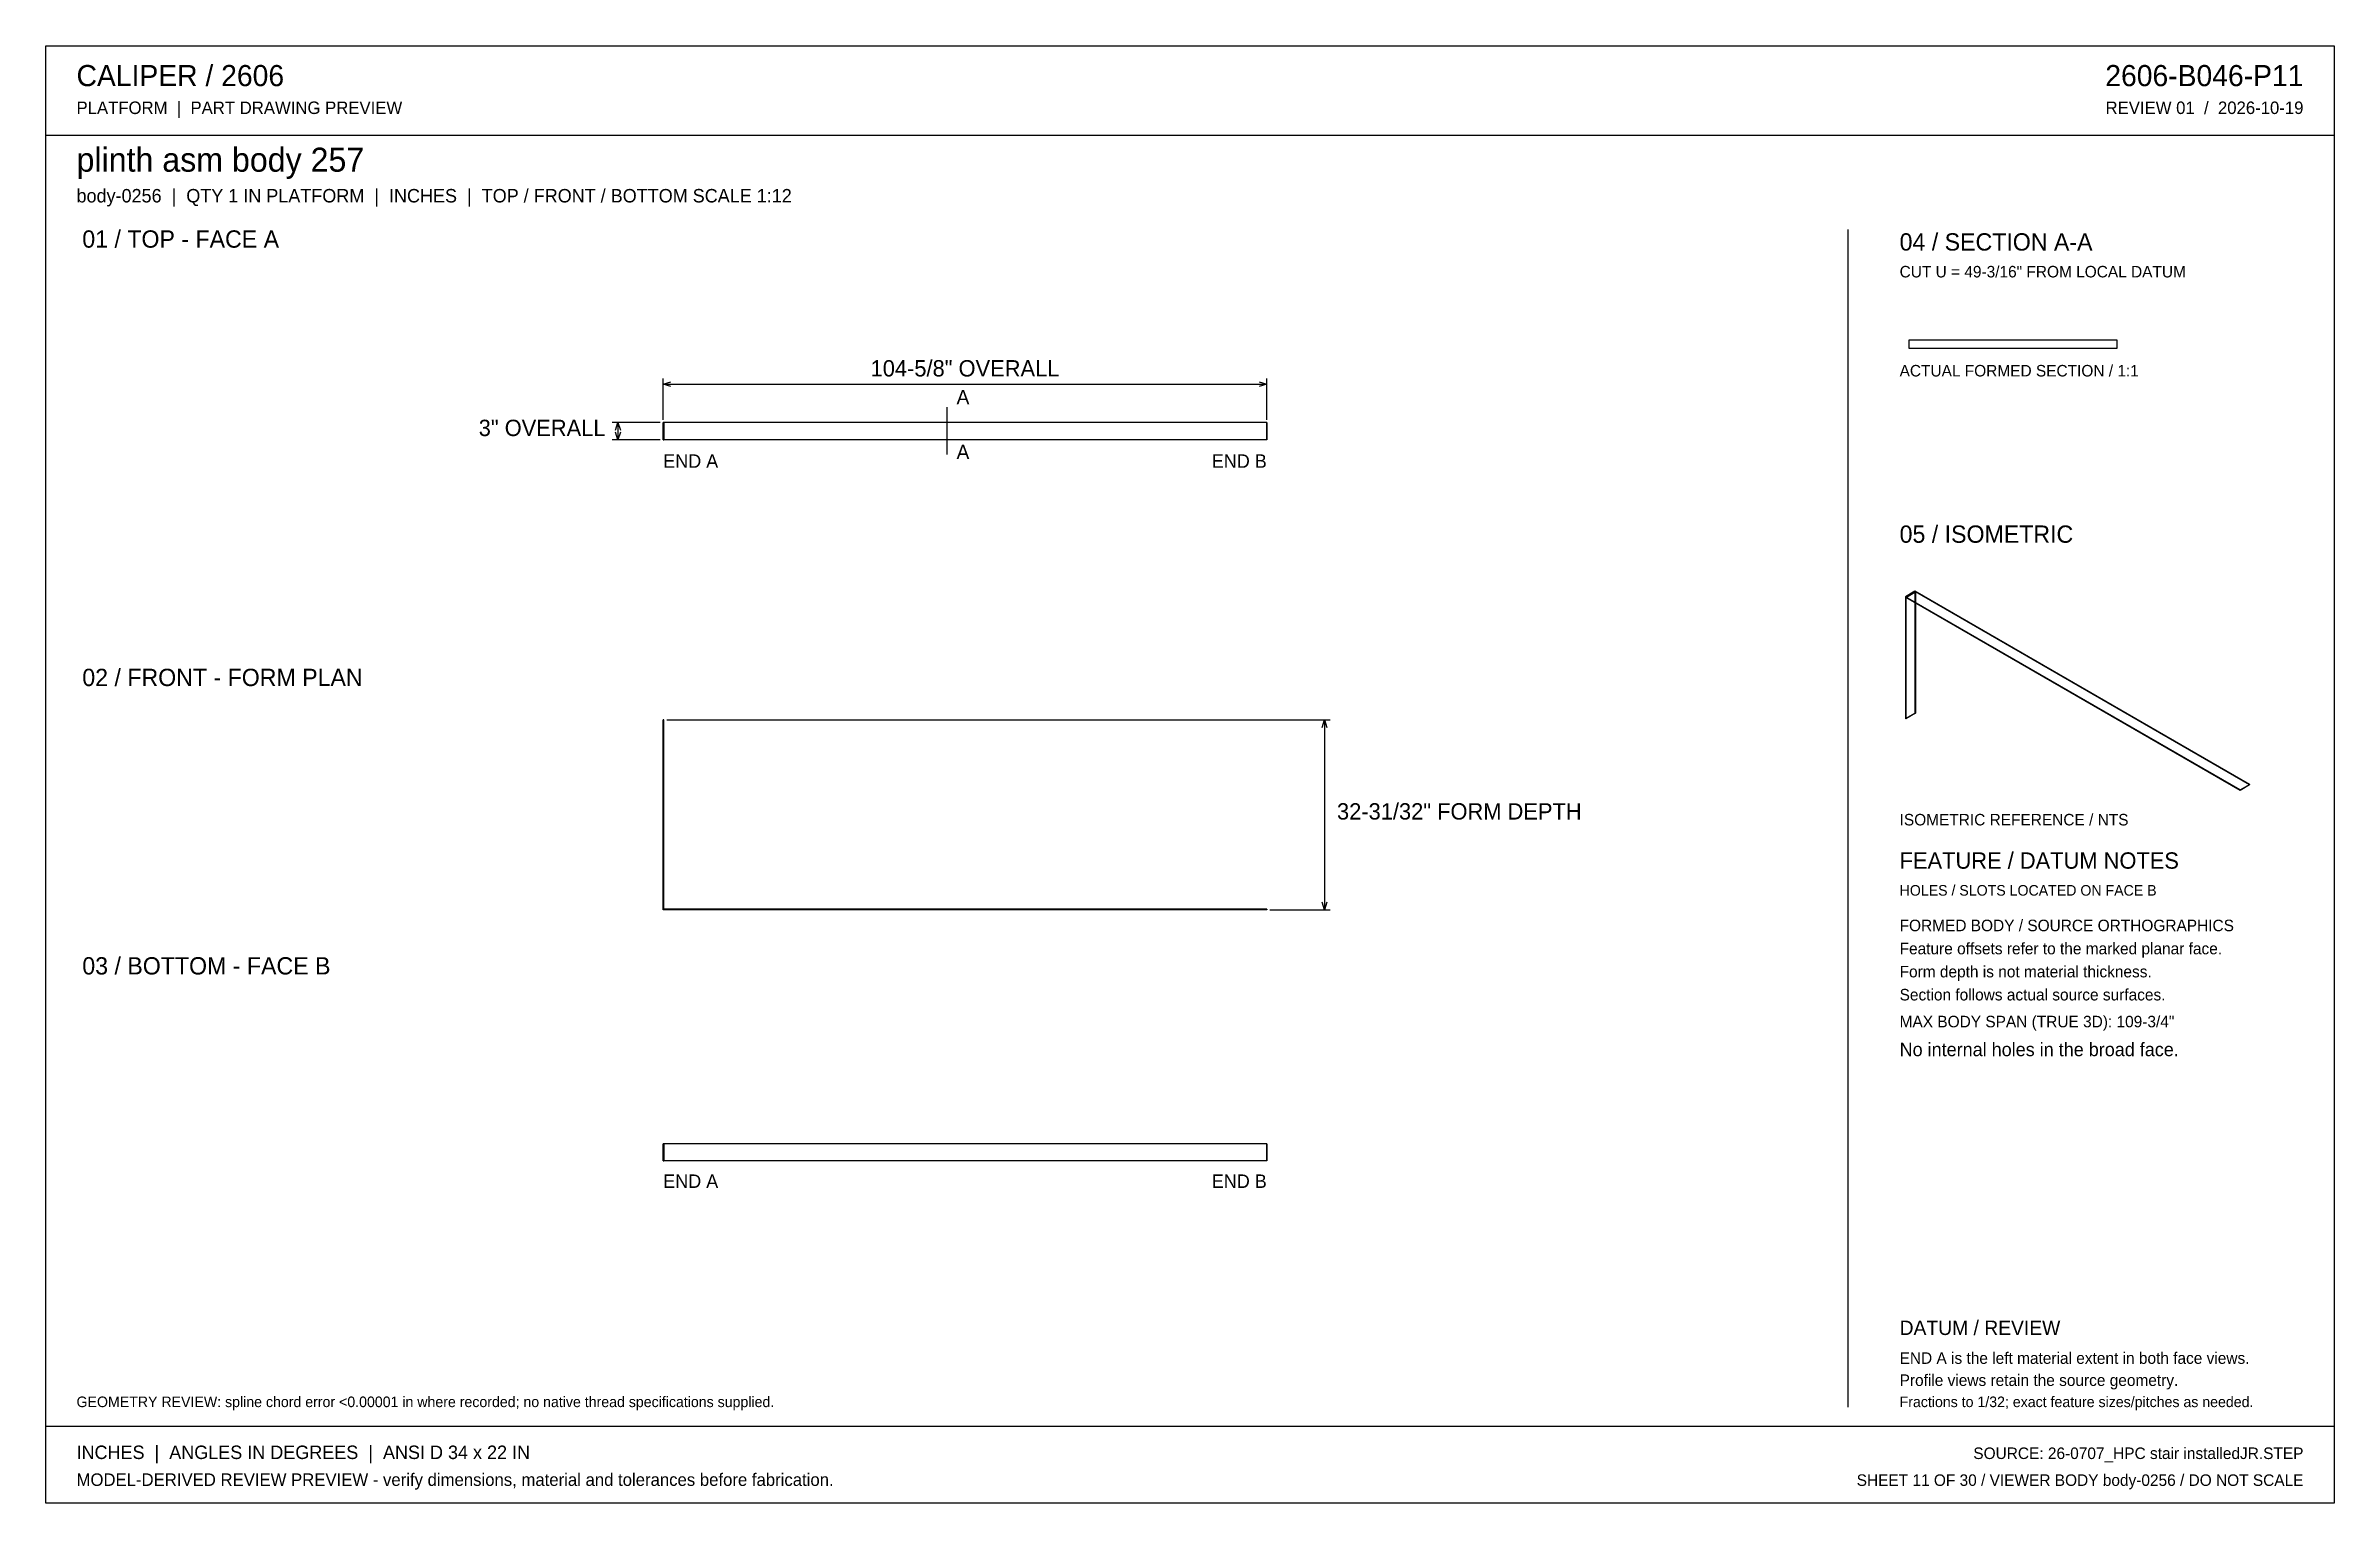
# Model space of a CAD drawing. Header units: inches. Extents: x 6 to 402, y 6 to 258.
import ezdxf
from ezdxf.enums import TextEntityAlignment as Align

# ---------------------------------------------------------------- set-up
doc = ezdxf.new("R2010")
doc.units = ezdxf.units.IN
doc.header["$MEASUREMENT"] = 0

msp = doc.modelspace()

# ---------------------------------------------------------------- linework, layer by layer
at = {"layer": 'ANNOTATION'}
for p, q in [((112.69, 193.5), (112.69, 200.67)), ((112.69, 199.67), (114.02, 200.08)), ((112.69, 199.67), (217.31, 199.67)), ((114.02, 199.25), (112.69, 199.67)), ((215.98, 200.08), (217.31, 199.67)), ((217.31, 199.67), (215.98, 199.25)), ((217.31, 193.5), (217.31, 200.67)), ((161.86, 195.67), (161.86, 187.5)), ((112.19, 193), (103.85, 193)), ((104.44, 191.67), (104.85, 193)), ((104.85, 190), (104.44, 191.33)), ((104.85, 193), (104.85, 190)), ((104.85, 193), (105.27, 191.67)), ((105.27, 191.33), (104.85, 190)), ((112.19, 190), (103.85, 190)), ((113.31, 141.5), (228.31, 141.5)), ((226.9, 140.17), (227.31, 141.5)), ((227.31, 141.5), (227.31, 108.54)), ((227.31, 141.5), (227.73, 140.17)), ((217.81, 108.54), (228.31, 108.54)), ((227.31, 108.54), (226.9, 109.87)), ((227.73, 109.87), (227.31, 108.54))]:
    msp.add_line(p, q, dxfattribs=at)
at = {"layer": 'OUTLINE'}
for p, q in [((5.67, 258.33), (402.33, 258.33)), ((5.67, 5.67), (5.67, 258.33)), ((402.33, 258.33), (402.33, 5.67)), ((5.67, 242.83), (402.33, 242.83)), ((318, 226.5), (318, 22.33)), ((328.67, 207.33), (364.67, 207.33)), ((328.67, 205.83), (328.67, 207.33)), ((364.67, 207.33), (364.67, 205.83)), ((364.67, 205.83), (328.67, 205.83)), ((112.69, 193), (112.69, 190)), ((112.69, 190), (112.69, 193)), ((112.69, 193), (112.81, 193)), ((217.31, 193), (112.69, 193)), ((112.81, 193), (112.69, 193)), ((112.81, 190), (112.81, 193)), ((112.81, 193), (112.81, 190)), ((217.31, 193), (112.81, 193)), ((217.31, 190), (217.31, 193)), ((217.31, 193), (217.31, 190)), ((112.69, 190), (112.81, 190)), ((217.31, 190), (112.69, 190)), ((112.81, 190), (112.69, 190)), ((217.31, 190), (112.81, 190)), ((329.66, 163.76), (328, 162.8)), ((328, 162.8), (328, 141.7)), ((328, 162.8), (328.07, 162.68)), ((386, 129.32), (328, 162.8)), ((328.07, 162.68), (329.73, 163.64)), ((328.07, 162.68), (328.07, 141.66)), ((386, 129.24), (328.07, 162.68)), ((329.66, 163.76), (329.66, 142.66)), ((387.67, 130.28), (329.66, 163.76)), ((329.73, 163.64), (329.66, 163.76)), ((329.73, 163.64), (329.73, 142.62)), ((387.67, 130.2), (329.73, 163.64)), ((112.69, 141.5), (112.81, 141.5)), ((112.69, 108.54), (112.69, 141.5)), ((112.69, 108.54), (112.69, 141.5)), ((112.81, 141.5), (112.69, 141.5)), ((112.81, 108.66), (112.81, 141.5)), ((112.81, 108.66), (112.81, 141.5)), ((328, 141.7), (329.66, 142.66)), ((328.07, 141.66), (328, 141.7)), ((329.73, 142.62), (328.07, 141.66)), ((329.66, 142.66), (329.73, 142.62)), ((386, 129.32), (387.67, 130.28)), ((387.67, 130.2), (386, 129.24)), ((386, 129.24), (386, 129.32)), ((387.67, 130.28), (387.67, 130.2)), ((112.69, 108.54), (112.81, 108.66)), ((112.81, 108.66), (112.69, 108.54)), ((217.31, 108.54), (112.69, 108.54)), ((217.31, 108.54), (112.69, 108.54)), ((217.31, 108.66), (112.81, 108.66)), ((217.31, 108.66), (112.81, 108.66)), ((217.31, 108.66), (217.31, 108.54)), ((217.31, 108.54), (217.31, 108.66)), ((112.69, 65), (112.69, 68)), ((112.69, 68), (112.81, 68)), ((112.69, 68), (112.69, 65)), ((217.31, 68), (112.69, 68)), ((112.81, 68), (112.69, 68)), ((112.81, 68), (112.81, 65)), ((112.81, 65), (112.81, 68)), ((217.31, 68), (112.81, 68)), ((217.31, 68), (217.31, 65)), ((217.31, 65), (217.31, 68)), ((112.69, 65), (112.81, 65)), ((217.31, 65), (112.69, 65)), ((112.81, 65), (112.69, 65)), ((217.31, 65), (112.81, 65)), ((5.67, 19), (402.33, 19)), ((402.33, 5.67), (5.67, 5.67))]:
    msp.add_line(p, q, dxfattribs=at)

# ---------------------------------------------------------------- texts
at = {"layer": 'ANNOTATION'}
for s, height, p in [('CALIPER / 2606', 3.6667, (11, 251.33)), ('PLATFORM  |  PART DRAWING PREVIEW', 2.1667, (11, 246.5)), ('plinth asm body 257', 4.1667, (11, 236.5)), ('body-0256  |  QTY 1 IN PLATFORM  |  INCHES  |  TOP / FRONT / BOTTOM SCALE 1:12', 2.3333, (11, 231.17)), ('01 / TOP - FACE A', 3, (12, 223.33)), ('04 / SECTION A-A', 3, (327, 222.83)), ('CUT U = 49-3/16" FROM LOCAL DATUM', 2, (327, 218.17)), ('ACTUAL FORMED SECTION / 1:1', 2, (327, 201)), ('A', 2.5, (163.53, 196.17)), ('END A', 2.333, (112.69, 185.17)), ('A', 2.5, (163.53, 186.67)), ('05 / ISOMETRIC', 3, (327, 172.17)), ('02 / FRONT - FORM PLAN', 3, (12, 147.33)), ('32-31/32" FORM DEPTH', 2.8333, (229.48, 124.19)), ('ISOMETRIC REFERENCE / NTS', 2, (327, 123.17)), ('FEATURE / DATUM NOTES', 2.8333, (327, 115.67)), ('HOLES / SLOTS LOCATED ON FACE B', 1.8333, (327, 111)), ('FORMED BODY / SOURCE ORTHOGRAPHICS', 2, (327, 104.83)), ('03 / BOTTOM - FACE B', 3, (12, 97.33)), ('Feature offsets refer to the marked planar face.', 2, (327, 100.83)), ('Form depth is not material thickness.', 2, (327, 96.83)), ('Section follows actual source surfaces.', 2, (327, 92.83)), ('MAX BODY SPAN (TRUE 3D): 109-3/4"', 2, (327, 88.17)), ('No internal holes in the broad face.', 2.3333, (327, 83.17)), ('END A', 2.333, (112.69, 60.33)), ('DATUM / REVIEW', 2.5, (327, 34.83)), ('END A is the left material extent in both face views.', 2, (327, 29.83)), ('Profile views retain the source geometry.', 2, (327, 26)), ('GEOMETRY REVIEW: spline chord error <0.00001 in where recorded; no native thread specifications supplied.', 1.83333, (11, 22.33)), ('Fractions to 1/32; exact feature sizes/pitches as needed.', 1.8333, (327, 22.33)), ('INCHES  |  ANGLES IN DEGREES  |  ANSI D 34 x 22 IN', 2.3333, (11, 13.33)), ('MODEL-DERIVED REVIEW PREVIEW - verify dimensions, material and tolerances before fabrication.', 2.1667, (11, 8.67))]:
    msp.add_text(s, height=height, dxfattribs=at).set_placement(p)
for s, height, p in [('2606-B046-P11', 3.6667, (397, 251.33)), ('REVIEW 01  /  2026-10-19', 2.1667, (397, 246.5)), ('3" OVERALL', 2.833, (102.69, 190.67)), ('END B', 2.333, (217.31, 185.17)), ('END B', 2.333, (217.31, 60.33)), ('SOURCE: 26-0707_HPC stair installedJR.STEP', 2, (397, 13.33)), ('SHEET 11 OF 30 / VIEWER BODY body-0256 / DO NOT SCALE', 2, (397, 8.67))]:
    msp.add_text(s, height=height, dxfattribs=at).set_placement(p, align=Align.RIGHT)
msp.add_text('104-5/8" OVERALL', height=2.8333, dxfattribs=at).set_placement((165, 201), align=Align.CENTER)

doc.saveas('drawing.dxf')
